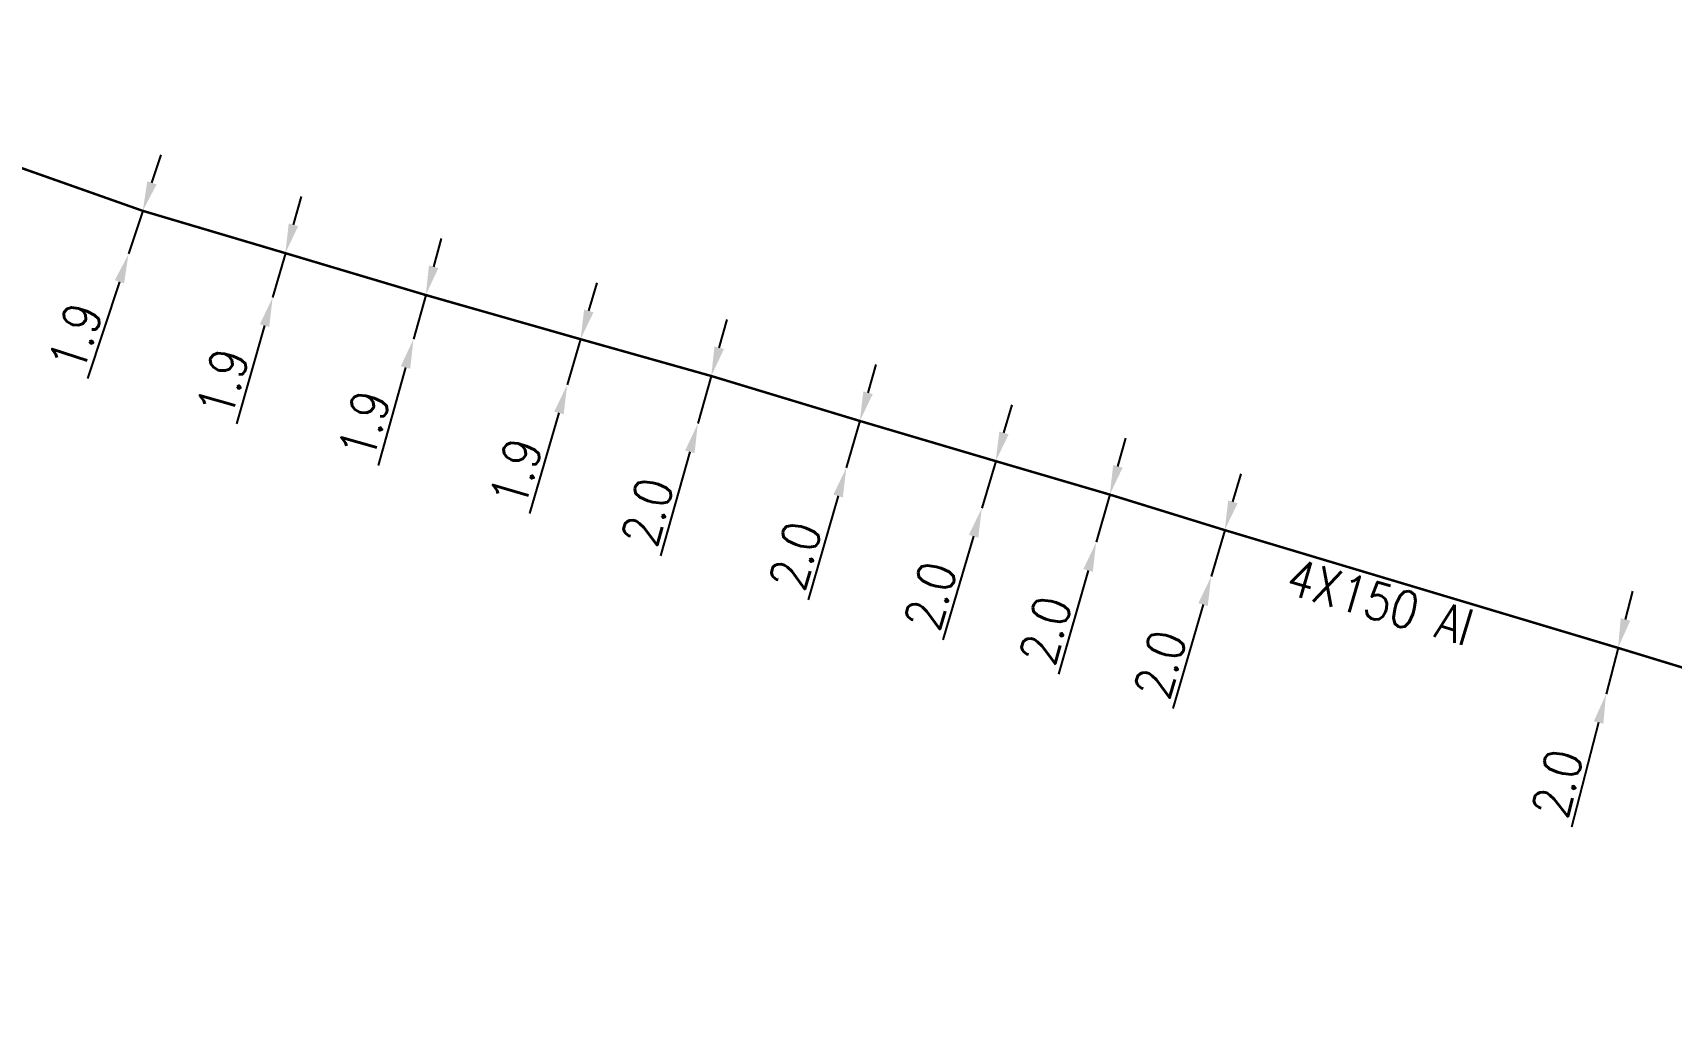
# Model space of a CAD drawing. Header units: millimetres. Extents: x 80993 to 81985, y 144000 to 145002.
# Drawn here: x 81195.8 to 81262.7, y 144887.8 to 144927.9 of the extents above; entities that cross this region are included whole.
import ezdxf
from ezdxf.enums import TextEntityAlignment as Align

# ---------------------------------------------------------------- set-up
doc = ezdxf.new("R2010")
doc.units = ezdxf.units.MM
doc.header["$PDMODE"] = 34
doc.linetypes.add('B_ST_AL', pattern=[2000, 1000, 1000])
doc.layers.get('Defpoints').update_dxf_attribs({"linetype": 'CONTINUOUS'})
doc.layers.add('B_100', color=3, linetype='CONTINUOUS')
doc.styles.get("Standard").update_dxf_attribs({"font": 'romans.shx', "width": 0.85})
doc.dimstyles.get("Standard").update_dxf_attribs({"dimtxt": 1.5, "dimasz": 1.2, "dimexe": 0.625, "dimexo": 0.625, "dimgap": 0.25, "dimtad": 1, "dimdec": 1, "dimzin": 0, "dimdsep": 46, "dimtxsty": 'Standard', "dimcen": -0.5, "dimadec": 0, "dimazin": 0, "dimtfac": 1, "dimtdec": 1, "dimtmove": 0, "dimatfit": 3, "dimfxl": 0, "dimtolj": 1, "dimtzin": 0, "dimarcsym": 0})

# ---------------------------------------------------------------- blocks, each defined once
blk = doc.blocks.new('*D292')
at = {"layer": 'B_100', "color": 0, "linetype": 'Continuous', "lineweight": -2, "transparency": 16777216}
for p, q in [((81200.676, 144921.799), (81201.051, 144922.939)), ((81200.302, 144920.659), (81199.724, 144918.902)), ((81199.349, 144917.762), (81198.048, 144913.806))]:
    blk.add_line(p, q, dxfattribs=at)
at = {"layer": 'B_100', "color": 0, "linetype": 'Continuous', "transparency": 16777216}
for points in [[(81200.486, 144921.862), (81200.866, 144921.737), (81200.302, 144920.659)], [(81199.159, 144917.824), (81199.539, 144917.7), (81199.724, 144918.902)]]:
    blk.add_solid(points, dxfattribs=at)
at = {"layer": 'Defpoints', "color": 0, "linetype": 'Continuous', "transparency": 16777216}
for p in [(81200.302, 144920.659), (81199.724, 144918.902), (81199.724, 144918.902)]:
    blk.add_point(p, dxfattribs=at)
at = {"layer": 'B_100', "color": 0, "linetype": 'Continuous', "transparency": 16777216, "insert": (81197.556, 144915.509), "char_height": 1.5, "attachment_point": 5, "rotation": 71.79829}
blk.add_mtext('\\A1;1.9', dxfattribs=at)
blk = doc.blocks.new('*D293')
at = {"layer": 'B_100', "color": 0, "linetype": 'Continuous', "lineweight": -2, "transparency": 16777216}
for p, q in [((81206.454, 144920.084), (81206.784, 144921.238)), ((81206.123, 144918.931), (81205.605, 144917.123)), ((81205.274, 144915.97), (81204.126, 144911.967))]:
    blk.add_line(p, q, dxfattribs=at)
at = {"layer": 'B_100', "color": 0, "linetype": 'Continuous', "transparency": 16777216}
for points in [[(81206.261, 144920.139), (81206.646, 144920.029), (81206.123, 144918.931)], [(81205.082, 144916.025), (81205.466, 144915.915), (81205.605, 144917.123)]]:
    blk.add_solid(points, dxfattribs=at)
at = {"layer": 'Defpoints', "color": 0, "linetype": 'Continuous', "transparency": 16777216}
for p in [(81206.123, 144918.931), (81205.605, 144917.123), (81205.605, 144917.123)]:
    blk.add_point(p, dxfattribs=at)
at = {"layer": 'B_100', "color": 0, "linetype": 'Continuous', "transparency": 16777216, "insert": (81203.569, 144913.65), "char_height": 1.5, "attachment_point": 5, "rotation": 74.00154}
blk.add_mtext('\\A1;1.9', dxfattribs=at)
blk = doc.blocks.new('*D294')
at = {"layer": 'B_100', "color": 0, "linetype": 'Continuous', "lineweight": -2, "transparency": 16777216}
for p, q in [((81212.179, 144918.376), (81212.502, 144919.532)), ((81211.857, 144917.22), (81211.353, 144915.419)), ((81211.031, 144914.263), (81209.91, 144910.253))]:
    blk.add_line(p, q, dxfattribs=at)
at = {"layer": 'B_100', "color": 0, "linetype": 'Continuous', "transparency": 16777216}
for points in [[(81211.987, 144918.43), (81212.372, 144918.322), (81211.857, 144917.22)], [(81210.838, 144914.317), (81211.223, 144914.21), (81211.353, 144915.419)]]:
    blk.add_solid(points, dxfattribs=at)
at = {"layer": 'Defpoints', "color": 0, "linetype": 'Continuous', "transparency": 16777216}
for p in [(81211.857, 144917.22), (81211.353, 144915.419), (81211.353, 144915.419)]:
    blk.add_point(p, dxfattribs=at)
at = {"layer": 'B_100', "color": 0, "linetype": 'Continuous', "transparency": 16777216, "insert": (81209.341, 144911.932), "char_height": 1.5, "attachment_point": 5, "rotation": 74.39417}
blk.add_mtext('\\A1;1.9', dxfattribs=at)
blk = doc.blocks.new('*D295')
at = {"layer": 'B_100', "color": 0, "linetype": 'Continuous', "lineweight": -2, "transparency": 16777216}
for p, q in [((81218.513, 144916.569), (81218.851, 144917.72)), ((81218.176, 144915.417), (81217.63, 144913.555)), ((81217.293, 144912.404), (81216.089, 144908.294))]:
    blk.add_line(p, q, dxfattribs=at)
at = {"layer": 'B_100', "color": 0, "linetype": 'Continuous', "transparency": 16777216}
for points in [[(81218.321, 144916.625), (81218.705, 144916.513), (81218.176, 144915.417)], [(81217.101, 144912.46), (81217.485, 144912.348), (81217.63, 144913.555)]]:
    blk.add_solid(points, dxfattribs=at)
at = {"layer": 'Defpoints', "color": 0, "linetype": 'Continuous', "transparency": 16777216}
for p in [(81218.176, 144915.417), (81217.63, 144913.555), (81217.63, 144913.555)]:
    blk.add_point(p, dxfattribs=at)
at = {"layer": 'B_100', "color": 0, "linetype": 'Continuous', "transparency": 16777216, "insert": (81215.541, 144909.98), "char_height": 1.5, "attachment_point": 5, "rotation": 73.66975}
blk.add_mtext('\\A1;1.9', dxfattribs=at)
blk = doc.blocks.new('*D296')
at = {"layer": 'B_100', "color": 0, "linetype": 'Continuous', "lineweight": -2, "transparency": 16777216}
for p, q in [((81223.838, 144915.069), (81224.163, 144916.224)), ((81223.512, 144913.914), (81222.963, 144911.97)), ((81222.637, 144910.815), (81221.439, 144906.57))]:
    blk.add_line(p, q, dxfattribs=at)
at = {"layer": 'B_100', "color": 0, "linetype": 'Continuous', "transparency": 16777216}
for points in [[(81223.645, 144915.124), (81224.03, 144915.015), (81223.512, 144913.914)], [(81222.445, 144910.87), (81222.83, 144910.761), (81222.963, 144911.97)]]:
    blk.add_solid(points, dxfattribs=at)
at = {"layer": 'Defpoints', "color": 0, "linetype": 'Continuous', "transparency": 16777216}
for p in [(81223.512, 144913.914), (81222.963, 144911.97), (81222.963, 144911.97)]:
    blk.add_point(p, dxfattribs=at)
at = {"layer": 'B_100', "color": 0, "linetype": 'Continuous', "transparency": 16777216, "insert": (81220.908, 144908.368), "char_height": 1.5, "attachment_point": 5, "rotation": 74.24215}
blk.add_mtext('\\A1;2.0', dxfattribs=at)
blk = doc.blocks.new('*D297')
at = {"layer": 'B_100', "color": 0, "linetype": 'Continuous', "lineweight": -2, "transparency": 16777216}
for p, q in [((81229.911, 144913.231), (81230.245, 144914.384)), ((81229.578, 144912.078), (81229.025, 144910.167)), ((81228.691, 144909.014), (81227.465, 144904.777))]:
    blk.add_line(p, q, dxfattribs=at)
at = {"layer": 'B_100', "color": 0, "linetype": 'Continuous', "transparency": 16777216}
for points in [[(81229.719, 144913.287), (81230.103, 144913.176), (81229.578, 144912.078)], [(81228.499, 144909.07), (81228.883, 144908.958), (81229.025, 144910.167)]]:
    blk.add_solid(points, dxfattribs=at)
at = {"layer": 'Defpoints', "color": 0, "linetype": 'Continuous', "transparency": 16777216}
for p in [(81229.578, 144912.078), (81229.025, 144910.167), (81229.025, 144910.167)]:
    blk.add_point(p, dxfattribs=at)
at = {"layer": 'B_100', "color": 0, "linetype": 'Continuous', "transparency": 16777216, "insert": (81226.945, 144906.578), "char_height": 1.5, "attachment_point": 5, "rotation": 73.86203}
blk.add_mtext('\\A1;2.0', dxfattribs=at)
blk = doc.blocks.new('*D298')
at = {"layer": 'B_100', "color": 0, "linetype": 'Continuous', "lineweight": -2, "transparency": 16777216}
for p, q in [((81235.463, 144911.589), (81235.803, 144912.74)), ((81235.124, 144910.438), (81234.559, 144908.519)), ((81234.219, 144907.368), (81232.972, 144903.137))]:
    blk.add_line(p, q, dxfattribs=at)
at = {"layer": 'B_100', "color": 0, "linetype": 'Continuous', "transparency": 16777216}
for points in [[(81235.272, 144911.645), (81235.655, 144911.532), (81235.124, 144910.438)], [(81234.027, 144907.425), (81234.411, 144907.312), (81234.559, 144908.519)]]:
    blk.add_solid(points, dxfattribs=at)
at = {"layer": 'Defpoints', "color": 0, "linetype": 'Continuous', "transparency": 16777216}
for p in [(81235.124, 144910.438), (81234.559, 144908.519), (81234.559, 144908.519)]:
    blk.add_point(p, dxfattribs=at)
at = {"layer": 'B_100', "color": 0, "linetype": 'Continuous', "transparency": 16777216, "insert": (81232.461, 144904.941), "char_height": 1.5, "attachment_point": 5, "rotation": 73.57498}
blk.add_mtext('\\A1;2.0', dxfattribs=at)
blk = doc.blocks.new('*D299')
at = {"layer": 'B_100', "color": 0, "linetype": 'Continuous', "lineweight": -2, "transparency": 16777216}
for p, q in [((81240.113, 144910.224), (81240.443, 144911.378)), ((81239.783, 144909.071), (81239.227, 144907.129)), ((81238.896, 144905.975), (81237.682, 144901.735))]:
    blk.add_line(p, q, dxfattribs=at)
at = {"layer": 'B_100', "color": 0, "linetype": 'Continuous', "transparency": 16777216}
for points in [[(81239.921, 144910.279), (81240.305, 144910.169), (81239.783, 144909.071)], [(81238.704, 144906.03), (81239.089, 144905.92), (81239.227, 144907.129)]]:
    blk.add_solid(points, dxfattribs=at)
at = {"layer": 'Defpoints', "color": 0, "linetype": 'Continuous', "transparency": 16777216}
for p in [(81239.783, 144909.071), (81239.227, 144907.129), (81239.227, 144907.129)]:
    blk.add_point(p, dxfattribs=at)
at = {"layer": 'B_100', "color": 0, "linetype": 'Continuous', "transparency": 16777216, "insert": (81237.157, 144903.534), "char_height": 1.5, "attachment_point": 5, "rotation": 74.02381}
blk.add_mtext('\\A1;2.0', dxfattribs=at)
blk = doc.blocks.new('*D300')
at = {"layer": 'B_100', "color": 0, "linetype": 'Continuous', "lineweight": -2, "transparency": 16777216}
for p, q in [((81244.808, 144908.773), (81245.143, 144909.925)), ((81244.473, 144907.621), (81243.923, 144905.729)), ((81243.588, 144904.577), (81242.356, 144900.342))]:
    blk.add_line(p, q, dxfattribs=at)
at = {"layer": 'B_100', "color": 0, "linetype": 'Continuous', "transparency": 16777216}
for points in [[(81244.616, 144908.829), (81245, 144908.717), (81244.473, 144907.621)], [(81243.396, 144904.633), (81243.78, 144904.521), (81243.923, 144905.729)]]:
    blk.add_solid(points, dxfattribs=at)
at = {"layer": 'Defpoints', "color": 0, "linetype": 'Continuous', "transparency": 16777216}
for p in [(81244.473, 144907.621), (81243.923, 144905.729), (81243.923, 144905.729)]:
    blk.add_point(p, dxfattribs=at)
at = {"layer": 'B_100', "color": 0, "linetype": 'Continuous', "transparency": 16777216, "insert": (81241.839, 144902.144), "char_height": 1.5, "attachment_point": 5, "rotation": 73.78309}
blk.add_mtext('\\A1;2.0', dxfattribs=at)
blk = doc.blocks.new('*D301')
at = {"layer": 'B_100', "color": 0, "linetype": 'Continuous', "lineweight": -2, "transparency": 16777216}
for p, q in [((81260.836, 144903.972), (81261.139, 144905.133)), ((81260.533, 144902.811), (81260.042, 144900.924)), ((81259.739, 144899.763), (81258.626, 144895.495))]:
    blk.add_line(p, q, dxfattribs=at)
at = {"layer": 'B_100', "color": 0, "linetype": 'Continuous', "transparency": 16777216}
for points in [[(81260.643, 144904.023), (81261.03, 144903.922), (81260.533, 144902.811)], [(81259.545, 144899.813), (81259.932, 144899.712), (81260.042, 144900.924)]]:
    blk.add_solid(points, dxfattribs=at)
at = {"layer": 'Defpoints', "color": 0, "linetype": 'Continuous', "transparency": 16777216}
for p in [(81260.533, 144902.811), (81260.042, 144900.924), (81260.042, 144900.924)]:
    blk.add_point(p, dxfattribs=at)
at = {"layer": 'B_100', "color": 0, "linetype": 'Continuous', "transparency": 16777216, "insert": (81258.059, 144897.281), "char_height": 1.5, "attachment_point": 5, "rotation": 75.39066}
blk.add_mtext('\\A1;2.0', dxfattribs=at)

msp = doc.modelspace()

# ---------------------------------------------------------------- linework, layer by layer
at = {"layer": 'B_100', "linetype": 'B_ST_AL', "const_width": 0.1, "flags": 128}
msp.add_lwpolyline([(81175.265, 144926.596), (81175.645, 144927.87), (81183.381, 144925.786), (81189.21, 144924.252), (81194.813, 144922.597), (81200.302, 144920.659), (81206.123, 144918.931), (81211.857, 144917.22), (81218.176, 144915.417), (81223.512, 144913.914), (81229.578, 144912.078), (81235.124, 144910.438), (81239.783, 144909.071), (81244.473, 144907.621), (81260.533, 144902.811), (81276.381, 144897.973), (81282.32, 144896.126), (81287.983, 144894.573), (81294.506, 144892.5), (81298.92, 144891.136), (81304.242, 144889.792), (81305.448, 144889.406), (81305.448, 144889.406), (81305.448, 144889.406), (81305.665, 144888.227), (81307.072, 144887.819)], dxfattribs=at)

# ---------------------------------------------------------------- texts
at = {"layer": 'B_100', "linetype": 'Continuous', "width": 0.85}
msp.add_text('4X150 Al', height=1.5, rotation=343.62701, dxfattribs=at).set_placement((81250.819, 144904.686), align=Align.MIDDLE)

# ---------------------------------------------------------------- dimensions: what is measured, and where the dimension line sits
at = {"layer": 'B_100', "linetype": 'Continuous'}
for base, p1, p2, angle, picture, middle in [((81199.724, 144918.902), (81200.302, 144920.659), (81199.724, 144918.902), 251.79829, '*D292', (81198.506, 144915.197)), ((81205.605, 144917.123), (81206.123, 144918.931), (81205.605, 144917.123), 254.00154, '*D293', (81204.53, 144913.374)), ((81211.353, 144915.419), (81211.857, 144917.22), (81211.353, 144915.419), 254.39417, '*D294', (81210.304, 144911.663)), ((81217.63, 144913.555), (81218.176, 144915.417), (81217.63, 144913.555), 253.66975, '*D295', (81216.5, 144909.699)), ((81222.963, 144911.97), (81223.512, 144913.914), (81222.963, 144911.97), 254.24215, '*D296', (81221.87, 144908.096)), ((81229.025, 144910.167), (81229.578, 144912.078), (81229.025, 144910.167), 253.86203, '*D297', (81227.906, 144906.3)), ((81234.559, 144908.519), (81235.124, 144910.438), (81234.559, 144908.519), 253.57498, '*D298', (81233.42, 144904.658)), ((81239.227, 144907.129), (81239.783, 144909.071), (81239.227, 144907.129), 254.02381, '*D299', (81238.119, 144903.259)), ((81243.923, 144905.729), (81244.473, 144907.621), (81243.923, 144905.729), 253.78309, '*D300', (81242.799, 144901.865)), ((81260.042, 144900.924), (81260.533, 144902.811), (81260.042, 144900.924), 255.39066, '*D301', (81259.026, 144897.029))]:
    dim = msp.add_linear_dim(base=base, p1=p1, p2=p2, angle=angle, dimstyle='Standard', dxfattribs=at)
    dim.commit()
    dim.dimension.update_dxf_attribs({"geometry": picture, "text_midpoint": middle, "dimtype": 161})

doc.saveas('drawing.dxf')
